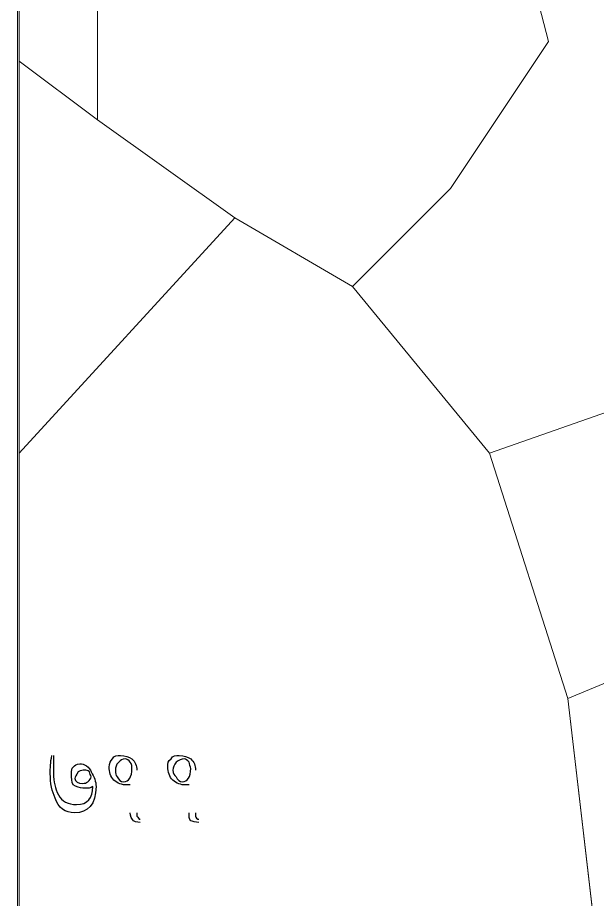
# Model space of a CAD drawing. Header units: metres. Extents: x 345912 to 349030, y 3061206 to 3061792.
# Drawn here: x 345911.78 to 345929.82, y 3061398.45 to 3061425.86 of the extents above; entities that cross this region are included whole.
import ezdxf

# ---------------------------------------------------------------- set-up
doc = ezdxf.new("R2010")
doc.units = ezdxf.units.M
doc.header["$MEASUREMENT"] = 0
doc.layers.add('PDF5_Geometry', color=7, linetype='Continuous')

msp = doc.modelspace()

# ---------------------------------------------------------------- linework, layer by layer
at = {"layer": 'PDF5_Geometry', "lineweight": 13}
msp.add_lwpolyline([(345911.78374, 3061494.92084), (346139.62175, 3061494.92084), (346139.62175, 3061271.09604), (345911.78374, 3061271.09604)], close=True, dxfattribs=at)
at = {"layer": 'PDF5_Geometry', "lineweight": 9}
for points in [[(345925.85534, 3061434.57044), (345928.29374, 3061425.12164), (345925.24574, 3061420.54964), (345922.19774, 3061417.50164), (345918.54014, 3061419.63524), (345914.27294, 3061422.68324), (345914.27294, 3061438.83764), (345914.57774, 3061439.14244), (345917.01614, 3061438.83764), (345923.11214, 3061438.53284)], [(345925.85534, 3061434.57044), (345928.29374, 3061425.12164), (345925.24574, 3061420.54964), (345922.19774, 3061417.50164), (345918.54014, 3061419.63524), (345914.27294, 3061422.68324), (345914.27294, 3061438.83764), (345914.57774, 3061439.14244), (345917.01614, 3061438.83764), (345923.11214, 3061438.53284)], [(345914.27294, 3061438.83764), (345914.27294, 3061422.68324), (345911.83454, 3061424.51204), (345911.83454, 3061438.83764), (345913.66334, 3061438.22804)], [(345914.27294, 3061438.83764), (345914.27294, 3061422.68324), (345911.83454, 3061424.51204), (345911.83454, 3061438.83764), (345913.66334, 3061438.22804)], [(345940.48574, 3061418.11123), (345932.56094, 3061414.45364), (345926.46494, 3061412.32004), (345922.19774, 3061417.50164), (345925.24574, 3061420.54964), (345928.29374, 3061425.12164), (345925.85534, 3061434.57044), (345926.16014, 3061436.70404), (345932.86574, 3061427.56004), (345936.82814, 3061421.76884)], [(345940.48574, 3061418.11123), (345932.56094, 3061414.45364), (345926.46494, 3061412.32004), (345922.19774, 3061417.50164), (345925.24574, 3061420.54964), (345928.29374, 3061425.12164), (345925.85534, 3061434.57044), (345926.16014, 3061436.70404), (345932.86574, 3061427.56004), (345936.82814, 3061421.76884)], [(345911.83454, 3061424.51204), (345914.27294, 3061422.68324), (345918.54014, 3061419.63524), (345911.83454, 3061412.32004)], [(345911.83454, 3061424.51204), (345914.27294, 3061422.68324), (345918.54014, 3061419.63524), (345911.83454, 3061412.32004)], [(345922.19774, 3061417.50164), (345926.46494, 3061412.32004), (345928.90334, 3061404.70004), (345929.81774, 3061396.77524), (345911.83454, 3061389.46004), (345911.83454, 3061412.32004), (345918.54014, 3061419.63524)], [(345922.19774, 3061417.50164), (345926.46494, 3061412.32004), (345928.90334, 3061404.70004), (345929.81774, 3061396.77524), (345911.83454, 3061389.46004), (345911.83454, 3061412.32004), (345918.54014, 3061419.63524)], [(345945.05774, 3061411.40564), (345928.90334, 3061404.70004), (345926.46494, 3061412.32004), (345932.56094, 3061414.45364), (345940.48574, 3061418.11123), (345943.53374, 3061414.45364)], [(345945.05774, 3061411.40564), (345928.90334, 3061404.70004), (345926.46494, 3061412.32004), (345932.56094, 3061414.45364), (345940.48574, 3061418.11123), (345943.53374, 3061414.45364)], [(345952.67774, 3061373.91523), (345941.09534, 3061371.78164), (345937.13294, 3061370.56243), (345933.78014, 3061370.25764), (345933.78014, 3061371.47683), (345931.95134, 3061378.48724), (345928.90334, 3061404.70004), (345945.05774, 3061411.40564), (345947.80094, 3061402.87123), (345949.93454, 3061391.59364), (345952.67774, 3061381.23044)], [(345952.67774, 3061373.91523), (345941.09534, 3061371.78164), (345937.13294, 3061370.56243), (345933.78014, 3061370.25764), (345933.78014, 3061371.47683), (345931.95134, 3061378.48724), (345928.90334, 3061404.70004), (345945.05774, 3061411.40564), (345947.80094, 3061402.87123), (345949.93454, 3061391.59364), (345952.67774, 3061381.23044)]]:
    msp.add_lwpolyline(points, close=True, dxfattribs=at)
at = {"layer": 'PDF5_Geometry', "lineweight": 25}
for points in [[(345912.79974, 3061402.36324), (345912.79974, 3061402.51564), (345912.79974, 3061402.71884), (345912.85054, 3061402.92204)], [(345912.90134, 3061402.92204), (345912.90134, 3061402.87124), (345912.90134, 3061402.76964), (345912.90134, 3061402.66804)], [(345914.73014, 3061402.82044), (345914.78094, 3061402.92204), (345914.88254, 3061402.92204), (345914.98414, 3061402.92204)], [(345914.98414, 3061402.92204), (345915.13654, 3061402.92204), (345915.23814, 3061402.87124), (345915.33974, 3061402.82044)], [(345916.55894, 3061402.82044), (345916.60974, 3061402.92204), (345916.71134, 3061402.92204), (345916.81294, 3061402.92204)], [(345916.81294, 3061402.92204), (345916.96534, 3061402.92204), (345917.06694, 3061402.87124), (345917.16854, 3061402.82044)], [(345912.90134, 3061402.66804), (345912.90134, 3061402.51564), (345912.90134, 3061402.41404), (345912.90134, 3061402.36324)], [(345913.51094, 3061402.56644), (345913.56174, 3061402.61724), (345913.61254, 3061402.66804), (345913.71414, 3061402.66804)], [(345913.71414, 3061402.66804), (345913.86654, 3061402.66804), (345914.01894, 3061402.56644), (345914.06974, 3061402.41404)], [(345914.62854, 3061402.56644), (345914.62854, 3061402.66804), (345914.67934, 3061402.76964), (345914.73014, 3061402.82044)], [(345914.93334, 3061402.71884), (345914.83174, 3061402.61724), (345914.83174, 3061402.56644), (345914.83174, 3061402.46484)], [(345915.13654, 3061402.82044), (345915.03494, 3061402.82044), (345914.98414, 3061402.76964), (345914.93334, 3061402.71884)], [(345915.28894, 3061402.71884), (345915.23814, 3061402.76964), (345915.18734, 3061402.82044), (345915.13654, 3061402.82044)], [(345915.33974, 3061402.51564), (345915.33974, 3061402.56644), (345915.33974, 3061402.66804), (345915.28894, 3061402.71884)], [(345915.33974, 3061402.82044), (345915.44134, 3061402.71884), (345915.49214, 3061402.61724), (345915.49214, 3061402.46484)], [(345916.45734, 3061402.56644), (345916.45734, 3061402.66804), (345916.45734, 3061402.76964), (345916.55894, 3061402.82044)], [(345916.71134, 3061402.71884), (345916.66054, 3061402.61724), (345916.60974, 3061402.56644), (345916.60974, 3061402.46484)], [(345916.96534, 3061402.82044), (345916.86374, 3061402.82044), (345916.81294, 3061402.76964), (345916.71134, 3061402.71884)], [(345917.11774, 3061402.71884), (345917.06694, 3061402.76964), (345917.01614, 3061402.82044), (345916.96534, 3061402.82044)], [(345917.16854, 3061402.51564), (345917.16854, 3061402.56644), (345917.11774, 3061402.66804), (345917.11774, 3061402.71884)], [(345917.16854, 3061402.82044), (345917.27014, 3061402.71884), (345917.32094, 3061402.61724), (345917.32094, 3061402.46484)], [(345913.46014, 3061402.36324), (345913.46014, 3061402.46484), (345913.46014, 3061402.51564), (345913.51094, 3061402.56644)], [(345913.66334, 3061402.41404), (345913.61254, 3061402.31244), (345913.56174, 3061402.26164), (345913.56174, 3061402.21084)], [(345913.86654, 3061402.46484), (345913.81574, 3061402.46484), (345913.76494, 3061402.46484), (345913.66334, 3061402.41404)], [(345914.01894, 3061402.41404), (345913.96814, 3061402.46484), (345913.91734, 3061402.46484), (345913.86654, 3061402.46484)], [(345914.06974, 3061402.26164), (345914.06974, 3061402.31244), (345914.01894, 3061402.36324), (345914.01894, 3061402.41404)], [(345914.06974, 3061402.41404), (345914.17134, 3061402.26164), (345914.22214, 3061402.10924), (345914.22214, 3061401.95684)], [(345914.78094, 3061402.16004), (345914.67934, 3061402.26164), (345914.62854, 3061402.41404), (345914.62854, 3061402.56644)], [(345914.83174, 3061402.46484), (345914.83174, 3061402.36324), (345914.83174, 3061402.31244), (345914.88254, 3061402.26164)], [(345915.08574, 3061402.10924), (345915.23814, 3061402.10924), (345915.33974, 3061402.26164), (345915.33974, 3061402.51564)], [(345916.60974, 3061402.16004), (345916.50814, 3061402.26164), (345916.45734, 3061402.41404), (345916.45734, 3061402.56644)], [(345916.60974, 3061402.46484), (345916.60974, 3061402.36324), (345916.66054, 3061402.31244), (345916.71134, 3061402.26164)], [(345916.91454, 3061402.10924), (345917.06694, 3061402.10924), (345917.16854, 3061402.26164), (345917.16854, 3061402.51564)], [(345912.95214, 3061401.60124), (345912.85054, 3061401.80444), (345912.79974, 3061402.05844), (345912.79974, 3061402.36324)], [(345912.90134, 3061402.36324), (345912.90134, 3061402.10924), (345912.95214, 3061401.90604), (345913.05374, 3061401.70284)], [(345913.51094, 3061402.00764), (345913.46014, 3061402.10924), (345913.46014, 3061402.21084), (345913.46014, 3061402.36324)], [(345913.56174, 3061402.21084), (345913.56174, 3061402.10924), (345913.66334, 3061402.05844), (345913.81574, 3061402.05844)], [(345913.81574, 3061402.05844), (345913.86654, 3061402.05844), (345913.91734, 3061402.05844), (345913.96814, 3061402.10924)], [(345913.96814, 3061402.10924), (345914.01894, 3061402.16004), (345914.06974, 3061402.21084), (345914.06974, 3061402.26164)], [(345915.18734, 3061402.00764), (345915.03494, 3061402.00764), (345914.88254, 3061402.05844), (345914.78094, 3061402.16004)], [(345914.88254, 3061402.26164), (345914.93334, 3061402.16004), (345914.98414, 3061402.10924), (345915.08574, 3061402.10924)], [(345917.01614, 3061402.00764), (345916.86374, 3061402.00764), (345916.71134, 3061402.05844), (345916.60974, 3061402.16004)], [(345916.71134, 3061402.26164), (345916.76214, 3061402.16004), (345916.81294, 3061402.10924), (345916.91454, 3061402.10924)], [(345913.81574, 3061401.90604), (345913.71414, 3061401.90604), (345913.61254, 3061401.95684), (345913.51094, 3061402.00764)], [(345914.22214, 3061401.95684), (345914.22214, 3061401.39804), (345913.96814, 3061401.14404), (345913.56174, 3061401.14404)], [(345913.61254, 3061401.39804), (345913.96814, 3061401.39804), (345914.12054, 3061401.60124), (345914.12054, 3061401.95684)], [(345914.12054, 3061401.95684), (345914.06974, 3061401.90604), (345913.96814, 3061401.90604), (345913.81574, 3061401.90604)], [(345915.28894, 3061402.00764), (345915.23814, 3061402.00764), (345915.23814, 3061402.00764), (345915.18734, 3061402.00764)], [(345917.11774, 3061402.00764), (345917.06694, 3061402.00764), (345917.01614, 3061402.00764), (345917.01614, 3061402.00764)], [(345913.56174, 3061401.14404), (345913.25694, 3061401.14404), (345913.05374, 3061401.29644), (345912.95214, 3061401.60124)], [(345913.05374, 3061401.70284), (345913.15534, 3061401.49964), (345913.35854, 3061401.39804), (345913.61254, 3061401.39804)], [(345915.39054, 3061400.89004), (345915.33974, 3061400.94084), (345915.28894, 3061401.04244), (345915.28894, 3061401.14404)], [(345915.49214, 3061401.14404), (345915.49214, 3061401.09324), (345915.49214, 3061401.04244), (345915.49214, 3061401.04244)], [(345915.49214, 3061401.04244), (345915.54294, 3061400.99164), (345915.54294, 3061400.94084), (345915.59374, 3061400.94084)], [(345917.16854, 3061400.89004), (345917.11774, 3061400.94084), (345917.11774, 3061401.04244), (345917.11774, 3061401.14404)], [(345917.32094, 3061401.14404), (345917.32094, 3061401.09324), (345917.32094, 3061401.04244), (345917.32094, 3061401.04244)], [(345917.32094, 3061401.04244), (345917.32094, 3061400.99164), (345917.37174, 3061400.94084), (345917.42254, 3061400.94084)], [(345915.59374, 3061400.83924), (345915.49214, 3061400.83924), (345915.39054, 3061400.89004), (345915.39054, 3061400.89004)], [(345917.42254, 3061400.83924), (345917.32094, 3061400.83924), (345917.21934, 3061400.89004), (345917.16854, 3061400.89004)]]:
    msp.add_open_spline(points, degree=3, dxfattribs=at)

doc.saveas('drawing.dxf')
